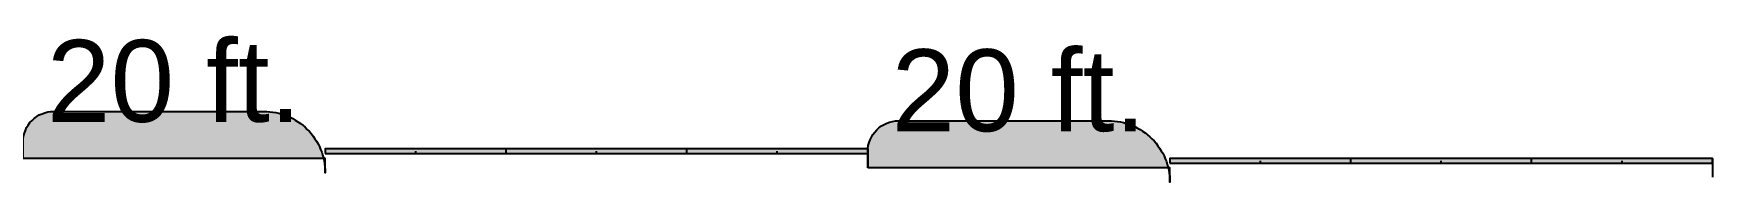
# Model space of a CAD drawing. Extents: x 3 to 120, y 2 to 103.
# Drawn here: x 80.25 to 120, y 99.66 to 103.13 of the extents above; entities that cross this region are included whole.
import ezdxf

# ---------------------------------------------------------------- set-up
doc = ezdxf.new("R2010")
doc.units = 0
doc.header["$LTSCALE"] = 1.44
doc.header["$MEASUREMENT"] = 0
doc.layers.add('11_-_DIMENSIONS', color=144, linetype='CONTINUOUS')
doc.styles.get("Standard").update_dxf_attribs({"font": 'txt.shx'})

msp = doc.modelspace()

# ---------------------------------------------------------------- hatches: boundary and pattern name
at = {"layer": '11_-_DIMENSIONS'}
h = msp.add_hatch(color=256, dxfattribs=at)
edge = h.paths.add_edge_path()
edge.add_line((80, 100.2227777777777), (80, 100.6077365570746))
edge.add_arc((80.72891817634351, 100.6077484903231), 0.728918176441188, 89.99906200064942, 180.0009379993484, ccw=False)
edge.add_line((80.72893010959203, 101.3366666666666), (85.69904923999218, 101.3366666666666))
edge.add_arc((85.69907310648918, 99.87883031397962), 1.457836352882393, 359.9990620006506, 90.00093799934882, ccw=False)
edge.add_line((87.1569094591762, 99.8788064474826), (87.1569094591762, 100.2227777777777))
edge.add_line((87.1569094591762, 100.2227777777777), (80, 100.2227777777777))
h = msp.add_hatch(color=256, dxfattribs=at)
edge = h.paths.add_edge_path()
edge.add_line((100, 100), (100, 100.3849587792969))
edge.add_arc((100.7289181763435, 100.3849707125454), 0.728918176441188, 89.99906200065038, 180.0009379993495, ccw=False)
edge.add_line((100.728930109592, 101.1138888888889), (105.6990492399922, 101.1138888888889))
edge.add_arc((105.6990731064892, 99.65605253620187), 1.457836352882393, 359.9990620006506, 90.00093799934882, ccw=False)
edge.add_line((107.1569094591762, 99.65602866970485), (107.1569094591762, 100))
edge.add_line((107.1569094591762, 100), (100, 100))
for points in [[(87.1569094591762, 100.3341666666666), (100, 100.3341666666666), (100, 100.4455555555555), (87.1569094591762, 100.4455555555555)], [(107.1569094591762, 100.1113888888889), (119.9999999999999, 100.1113888888889), (119.9999999999999, 100.2227777777778), (107.1569094591762, 100.2227777777778)]]:
    msp.add_hatch(color=256, dxfattribs=at).paths.add_polyline_path(points)

# ---------------------------------------------------------------- linework, layer by layer
at = {"layer": '11_-_DIMENSIONS', "linetype": 'CONTINUOUS'}
for p, q in [((87.1569094591762, 100.3341666666666), (100, 100.3341666666666)), ((89.29742454931349, 100.3341666666666), (89.29742454931349, 100.3898611111111)), ((91.4379396394508, 100.3341666666666), (91.4379396394508, 100.4455555555555)), ((93.5784547295881, 100.3341666666666), (93.5784547295881, 100.3898611111111)), ((95.7189698197254, 100.3341666666666), (95.7189698197254, 100.4455555555555)), ((97.85948490986269, 100.3341666666666), (97.85948490986269, 100.3898611111111)), ((100, 100.4455555555555), (99.99999999999882, 100.3341666666666)), ((99.99999999999882, 100.3341666666666), (100, 99.99999999999997)), ((111.4379396394508, 100.1113888888889), (111.4379396394508, 100.2227777777778)), ((115.7189698197253, 100.1113888888889), (115.7189698197253, 100.2227777777778)), ((119.9999999999999, 100.2227777777778), (119.9999999999987, 100.1113888888889)), ((107.1569094591762, 100.1113888888889), (119.9999999999999, 100.1113888888889)), ((109.2974245493135, 100.1113888888889), (109.2974245493135, 100.1670833333333)), ((113.578454729588, 100.1113888888889), (113.578454729588, 100.1670833333333)), ((117.8594849098626, 100.1113888888889), (117.8594849098626, 100.1670833333333)), ((119.9999999999987, 100.1113888888889), (119.9999999999999, 99.77722222222224))]:
    msp.add_line(p, q, dxfattribs=at)
for points in [[(80, 100.2227777777777), (80, 100.6077365570746, -0.4142231524190834), (80.72893010959203, 101.3366666666666), (85.69904923999218, 101.3366666666666, -0.4142231524190794), (87.1569094591762, 99.8788064474826), (87.1569094591762, 100.2227777777777)], [(100, 100), (100, 100.3849587792969, -0.4142231524190834), (100.728930109592, 101.1138888888889), (105.6990492399922, 101.1138888888889, -0.4142231524190794), (107.1569094591762, 99.65602866970485), (107.1569094591762, 100)]]:
    msp.add_lwpolyline(points, format="xyb", close=True, dxfattribs=at)
for points in [[(87.1569094591762, 100.3341666666666), (100, 100.3341666666666), (100, 100.4455555555555), (87.1569094591762, 100.4455555555555)], [(107.1569094591762, 100.1113888888889), (119.9999999999999, 100.1113888888889), (119.9999999999999, 100.2227777777778), (107.1569094591762, 100.2227777777778)]]:
    msp.add_lwpolyline(points, close=True, dxfattribs=at)

# ---------------------------------------------------------------- texts
at = {"layer": '11_-_DIMENSIONS', "char_height": 1.941409952938557, "width": 7.156909459176216, "attachment_point": 5}
for insert in [(83.5784547295881, 102.0451030517578), (103.5784547295881, 101.82232527398)]:
    msp.add_mtext('\\C7;\\fArial Unicode MS|b0|i0|;\\H1.9414099529386;20 ft.', dxfattribs=dict(at, insert=insert))

doc.saveas('drawing.dxf')
